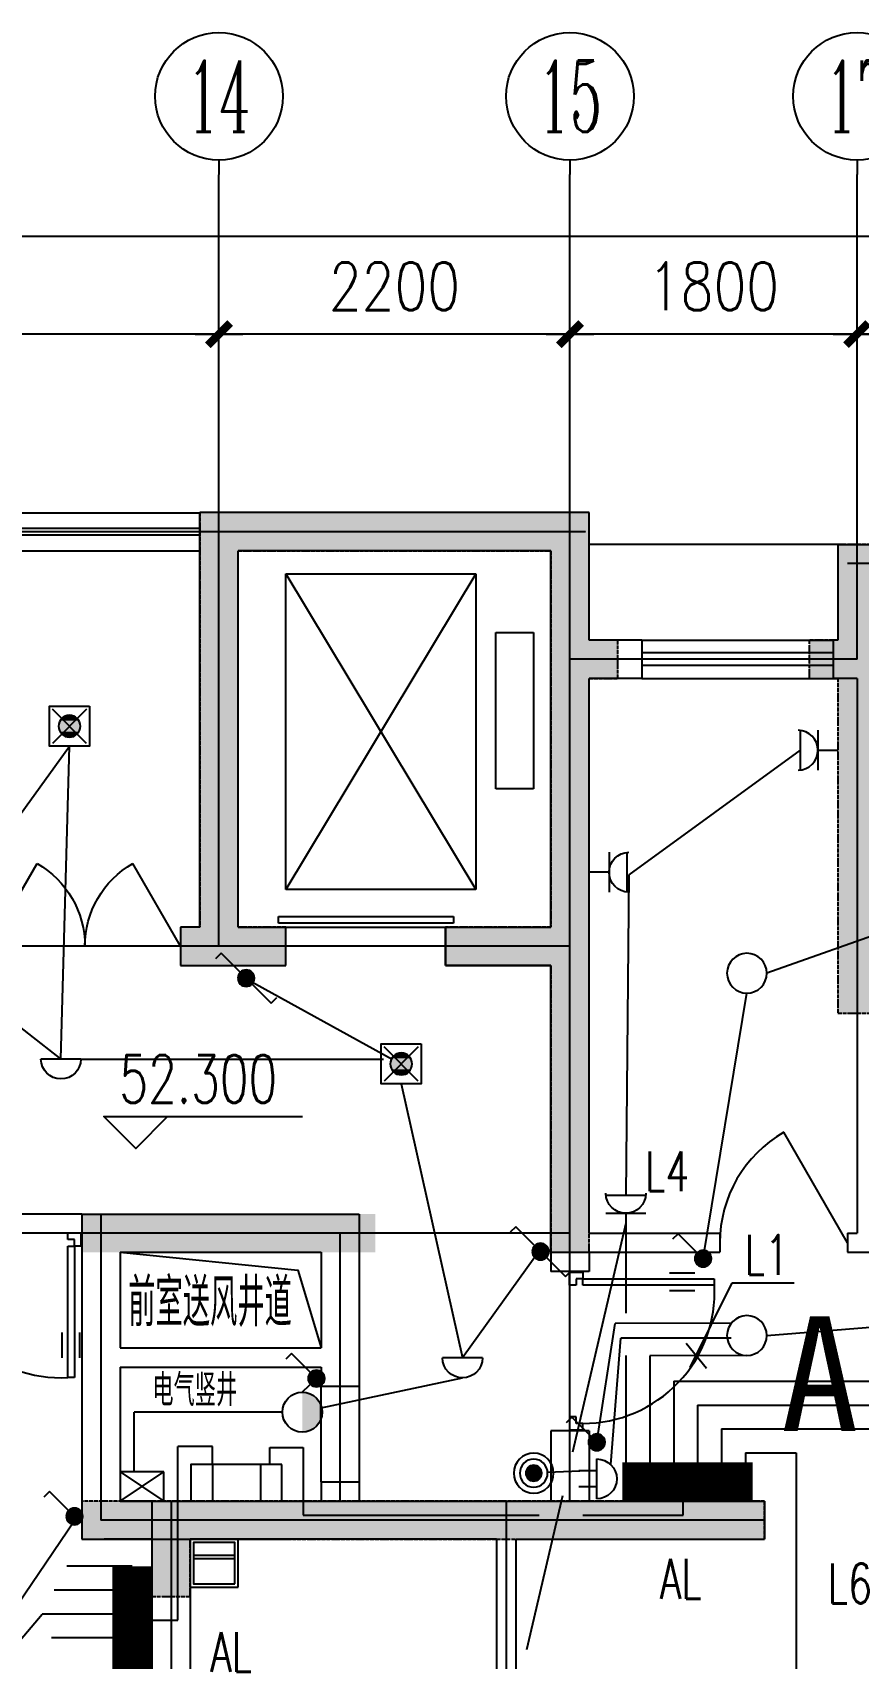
# Model space of a CAD drawing. Extents: x -170759 to 304867, y -311201 to 112352.
# Drawn here: x 81426 to 86603, y 31349 to 41548 of the extents above; entities that cross this region are included whole.
import ezdxf
from ezdxf.enums import TextEntityAlignment as Align

# ---------------------------------------------------------------- set-up
doc = ezdxf.new("R2010")
doc.units = 0
doc.linetypes.add('ACAD_ISO04W100', pattern=[30.5, 24, -3, 0.5, -3])
doc.linetypes.add('DOTE', pattern=[2.42, 2, -0.2, 0.02, -0.2])
doc.layers.get('0').update_dxf_attribs({"linetype": 'CONTINUOUS'})
doc.layers.get('DEFPOINTS').update_dxf_attribs({"linetype": 'CONTINUOUS'})
for name, color, linetype in [('AXIS', 3, 'CONTINUOUS'), ('AXIS_TEXT', 7, 'CONTINUOUS'), ('DOOR', 2, 'CONTINUOUS'), ('DOTE', 251, 'CONTINUOUS'), ('EQUIP', 3, 'CONTINUOUS'), ('STAIR', 2, 'CONTINUOUS'), ('TC', 253, 'CONTINUOUS'), ('TEX', 7, 'CONTINUOUS'), ('TEXT', 6, 'CONTINUOUS'), ('WALL', 7, 'CONTINUOUS'), ('WINDOW', 151, 'CONTINUOUS'), ('WINDOW_TEXT', 7, 'CONTINUOUS'), ('WIRE', 1, 'CONTINUOUS'), ('WZ', 3, 'CONTINUOUS'), ('ZXX', 2, 'ACAD_ISO04W100'), ('标注', 7, 'CONTINUOUS')]:
    doc.layers.add(name, color=color, linetype=linetype)
doc.styles.add('-黑体', font='SIMHEI.TTF', dxfattribs={"width": 0.8})
doc.styles.add('COMPLEX', font='COMPLEX')
doc.styles.add('DIM_FONT', font='SIMPLEX.shx', dxfattribs={"width": 0.8})
doc.styles.add('HZFS', font='txt.shx', dxfattribs={"width": 0.8, "bigfont": 'msi_fsx.shx'})
doc.styles.add('HZS', font='txt', dxfattribs={"width": 0.7, "bigfont": 'HZS'})
doc.styles.add('HZTXT', font='txt.shx', dxfattribs={"width": 0.8, "bigfont": 'hztxt.shx'})
doc.styles.add('HZXXX', font='romans', dxfattribs={"width": 0.7, "bigfont": 'hzs'})
doc.styles.add('SIMPLEX', font='SIMPLEX.SHX')
doc.dimstyles.new('AXIS', dxfattribs={"dimtxt": 300, "dimasz": 1, "dimexe": 250, "dimexo": 300, "dimgap": 150, "dimtad": 1, "dimdec": 0, "dimdsep": 46, "dimtxsty": 'DIM_FONT', "dimblk": '_DIMX', "dimblk1": '_DIMX', "dimblk2": '_DIMX', "dimcen": 2.5, "dimse1": 1, "dimse2": 1, "dimclrd": 3, "dimclre": 3, "dimclrt": 7, "dimadec": 0, "dimazin": 0, "dimtfac": 1, "dimtdec": 0, "dimtix": 1, "dimtmove": 2, "dimatfit": 3, "dimldrblk": '_DIMX', "dimfxl": 0, "dimtolj": 1, "dimtzin": 0, "dimarcsym": 0})

# ---------------------------------------------------------------- blocks, each defined once
blk = doc.blocks.new('_DBLK')
blk.add_line((-0.5, 0), (0, -0.866))
blk.add_arc((-0.5, 0), 1, 300, 0)
at = {"layer": 'WINDOW_TEXT', "style": 'SIMPLEX', "flags": 9}
blk.add_attdef('A', text='', height=1, dxfattribs=at).set_placement((0, 1.5), align=Align.MIDDLE)
blk = doc.blocks.new('M_A23MCU')
for p, q in [((-0.454, 0.081), (-0.454, 0.905)), ((-0.454, 0.905), (-0.413, 0.905)), ((-0.413, 0.905), (-0.413, 0.081)), ((-0.489, 0.782), (-0.489, 0.624)), ((-0.378, 0.782), (-0.378, 0.624)), ((-0.495, -0.002), (-0.495, 0.081)), ((-0.495, 0.081), (-0.454, 0.081)), ((-0.413, 0.081), (-0.454, 0.081)), ((-0.454, 0.081), (-0.454, 0.039)), ((-0.454, 0.039), (-0.413, 0.039)), ((-0.413, 0.039), (-0.413, -0.002)), ((0.412, 0.039), (0.412, -0.002)), ((0.453, 0.039), (0.412, 0.039)), ((0.453, 0.081), (0.453, 0.039)), ((0.494, 0.081), (0.453, 0.081)), ((0.494, -0.002), (0.494, 0.081)), ((-0.413, -0.002), (-0.495, -0.002)), ((-0.495, -0.002), (-0.495, -0.002)), ((0.412, -0.002), (0.494, -0.002)), ((0.494, -0.002), (0.494, -0.002))]:
    blk.add_line(p, q)
blk.add_arc((-0.372, 0.082), 0.825, 359.9283, 92.866)
blk = doc.blocks.new('_LINKPT1')
blk.add_line((0, 0), (0, 0))
blk = doc.blocks.new('M_I58TDZ')
for radius in [0.5, 0.35, 0.2]:
    blk.add_circle((0, 0), radius)
for points in [[(-0.173, 0.1), (0.173, 0.1), (-0.2, 0), (0.2, 0)], [(-0.173, -0.1), (0.173, -0.1), (-0.2, 0), (0.2, 0)], [(-0.1, 0.173), (0.1, 0.173), (-0.173, 0.1), (0.173, 0.1)], [(0, 0.2), (0, 0.2), (-0.1, 0.173), (0.1, 0.173)], [(-0.1, -0.173), (0.1, -0.173), (-0.173, -0.1), (0.173, -0.1)], [(0, -0.2), (0, -0.2), (-0.1, -0.173), (0.1, -0.173)]]:
    blk.add_solid(points)
for p in [(0, 0.5), (-0.5, 0), (0.5, 0), (0, -0.5)]:
    blk.add_blockref('_LINKPT1', p)
at = {"width": 0.8, "flags": 9}
blk.add_attdef('A', (0, 0), '', height=0.00002, dxfattribs=at)
blk = doc.blocks.new('_X28BKO')
for p, q in [((0.147, 0.356), (0.625, 0.833)), ((0.625, 0.833), (0.766, 0.692)), ((-0.147, 0.061), (-0.625, -0.417)), ((-0.625, -0.417), (-0.766, -0.275))]:
    blk.add_line(p, q)
blk.add_circle((0, 0.208), 0.208)
blk.add_circle((0, 0.208), 0.208)
for points in [[(0, 0.417), (0, 0.417), (0.104, 0.389), (-0.104, 0.389)], [(0, 0.417), (0, 0.417), (-0.104, 0.389), (0.104, 0.389)], [(0.18, 0.313), (-0.18, 0.313), (0.208, 0.208), (-0.208, 0.208)], [(-0.18, 0.313), (0.18, 0.313), (-0.208, 0.208), (0.208, 0.208)], [(0.18, 0.104), (-0.18, 0.104), (0.208, 0.208), (-0.208, 0.208)], [(-0.18, 0.104), (0.18, 0.104), (-0.208, 0.208), (0.208, 0.208)], [(0.104, 0.389), (-0.104, 0.389), (0.18, 0.313), (-0.18, 0.313)], [(-0.104, 0.389), (0.104, 0.389), (-0.18, 0.313), (0.18, 0.313)], [(0.104, 0.028), (-0.104, 0.028), (0.18, 0.104), (-0.18, 0.104)], [(-0.104, 0.028), (0.104, 0.028), (-0.18, 0.104), (0.18, 0.104)], [(0, 0), (0, 0), (0.104, 0.028), (-0.104, 0.028)], [(0, 0), (0, 0), (-0.104, 0.028), (0.104, 0.028)]]:
    blk.add_solid(points)
at = {"xscale": 0.002, "yscale": 0.002, "zscale": 0.002}
for p in [(0, 0.417), (-0.208, 0.208), (0.208, 0.208), (0, 0)]:
    blk.add_blockref('_LINKPT1', p, dxfattribs=at)
at = {"style": 'DIM_FONT', "width": 0.8, "flags": 9}
blk.add_attdef('A', (0, 0), '', height=0.00002, dxfattribs=at)
blk = doc.blocks.new('M_Y22UGQ')
blk.add_circle((0, 0.5), 0.5)
for points in [[(0.433, 0.25), (-0.433, 0.25), (0.5, 0.5), (-0.5, 0.5)], [(0.25, 0.067), (-0.25, 0.067), (0.433, 0.25), (-0.433, 0.25)], [(0, 0), (0, 0), (0.25, 0.067), (-0.25, 0.067)]]:
    blk.add_solid(points)
for p in [(0, 1), (0, 1), (-0.5, 0.5), (-0.5, 0.5), (0.5, 0.5), (0.5, 0.5), (0, 0), (0, 0)]:
    blk.add_blockref('_LINKPT1', p)
at = {"width": 0.8, "flags": 9}
blk.add_attdef('A', (0, 0), '', height=0.00002, dxfattribs=at)
blk = doc.blocks.new('M_X2')
for p, q in [((0.147, 0.356), (0.625, 0.833)), ((0.625, 0.833), (0.766, 0.692))]:
    blk.add_line(p, q)
blk.add_circle((0, 0.208), 0.208)
for points in [[(0, 0.417), (0, 0.417), (-0.104, 0.389), (0.104, 0.389)], [(-0.18, 0.313), (0.18, 0.313), (-0.208, 0.208), (0.208, 0.208)], [(-0.18, 0.104), (0.18, 0.104), (-0.208, 0.208), (0.208, 0.208)], [(-0.104, 0.389), (0.104, 0.389), (-0.18, 0.313), (0.18, 0.313)], [(-0.104, 0.028), (0.104, 0.028), (-0.18, 0.104), (0.18, 0.104)], [(0, 0), (0, 0), (-0.104, 0.028), (0.104, 0.028)]]:
    blk.add_solid(points)
for p in [(0, 0.417), (-0.208, 0.208), (0.208, 0.208), (0, 0)]:
    blk.add_blockref('_LINKPT1', p)
at = {"width": 0.8, "flags": 9}
blk.add_attdef('A', (0, 0), '', height=0.00002, dxfattribs=at)
blk = doc.blocks.new('_Y0SCX')
blk.add_line((-0.5, 0), (0.5, 0))
blk.add_arc((0, 0), 0.5, 180, 0)
at = {"xscale": 0.002, "yscale": 0.002, "zscale": 0.002}
for p in [(-0.5, 0), (0, 0), (0.5, 0), (0, -0.5)]:
    blk.add_blockref('_LINKPT1', p, dxfattribs=at)
at = {"style": 'DIM_FONT', "width": 0.8, "flags": 9}
blk.add_attdef('A', (0, 0), '', height=0.00002, dxfattribs=at)
blk = doc.blocks.new('M_X24ZVU')
for p, q in [((0.497, 0.95), (-0.497, 0.95)), ((0.5, 0.5), (-0.5, 0.5)), ((0, 0.5), (0, 0))]:
    blk.add_line(p, q)
blk.add_arc((0, 1), 0.5, 180, 0)
blk.add_blockref('_LINKPT1', (0, 0))
at = {"width": 0.8, "flags": 9}
blk.add_attdef('A', (0, 0), '', height=0.00002, dxfattribs=at)
blk = doc.blocks.new('M_I41IIR')
for p, q in [((-0.5, 0), (0.5, 0)), ((-0.2, 0), (-0.2, -0.45)), ((0.2, 0), (0.2, -0.45))]:
    blk.add_line(p, q)
blk.add_arc((0, 0), 0.5, 0, 180)
for p in [(-0.2, -0.45), (0.2, -0.45)]:
    blk.add_blockref('_LINKPT1', p)
at = {"width": 0.8, "flags": 9}
blk.add_attdef('A', (0, 0), '', height=0.00002, dxfattribs=at)
blk = doc.blocks.new('_Y0FUQ')
blk.add_circle((0, 0), 0.5)
at = {"xscale": 0.002, "yscale": 0.002, "zscale": 0.002}
for p in [(0, 0.5), (-0.5, 0), (0.5, 0), (0, -0.5)]:
    blk.add_blockref('_LINKPT1', p, dxfattribs=at)
at = {"style": 'DIM_FONT', "width": 0.8, "flags": 9}
blk.add_attdef('A', (0, 0), '', height=0.00002, dxfattribs=at)
blk = doc.blocks.new('_DIMX')
blk.add_line((-150, 0), (150, 0))
at = {"const_width": 50}
blk.add_lwpolyline([(-70, -70), (70, 70)], dxfattribs=at)
blk = doc.blocks.new('*D500')
at = {"layer": 'AXIS', "color": 3, "lineweight": -2}
blk.add_line((90994, 39656), (86596, 39656), dxfattribs=at)
at = {"layer": 'DEFPOINTS', "color": 0}
for p in [(86595, 39656), (86595, 38830), (90995, 38767)]:
    blk.add_point(p, dxfattribs=at)
at = {"layer": 'AXIS', "color": 3, "lineweight": -2, "rotation": 180}
blk.add_blockref('_DIMX', (86595, 39656), dxfattribs=at)
at = {"layer": 'AXIS', "color": 3, "lineweight": -2}
blk.add_blockref('_DIMX', (90995, 39656), dxfattribs=at)
at = {"layer": 'AXIS', "color": 7, "insert": (88795, 39956), "char_height": 300, "attachment_point": 5, "style": 'DIM_FONT'}
blk.add_mtext('\\A1;4400', dxfattribs=at)
blk = doc.blocks.new('*D501')
at = {"layer": 'AXIS', "color": 3, "lineweight": -2}
blk.add_line((82594, 39656), (77496, 39656), dxfattribs=at)
at = {"layer": 'DEFPOINTS', "color": 0}
for p in [(77495, 39656), (77495, 38730), (82595, 38657)]:
    blk.add_point(p, dxfattribs=at)
at = {"layer": 'AXIS', "color": 3, "lineweight": -2, "rotation": 180}
blk.add_blockref('_DIMX', (77495, 39656), dxfattribs=at)
at = {"layer": 'AXIS', "color": 3, "lineweight": -2}
blk.add_blockref('_DIMX', (82595, 39656), dxfattribs=at)
at = {"layer": 'AXIS', "color": 7, "insert": (80045, 39956), "char_height": 300, "attachment_point": 5, "style": 'DIM_FONT'}
blk.add_mtext('\\A1;5100', dxfattribs=at)
blk = doc.blocks.new('M_Y9')
for p, q in [((-0.429, 0.429), (0.429, -0.429)), ((-0.429, -0.429), (0.429, 0.429))]:
    blk.add_line(p, q)
blk.add_lwpolyline([(-0.5, 0.5), (-0.5, -0.5), (0.5, -0.5), (0.5, 0.5)], close=True)
blk.add_circle((0, 0), 0.275)
for points in [[(-0.238, 0.137), (0.238, 0.137), (-0.275, 0), (0.275, 0)], [(-0.238, -0.137), (0.238, -0.137), (-0.275, 0), (0.275, 0)], [(-0.137, 0.238), (0.137, 0.238), (-0.238, 0.137), (0.238, 0.137)], [(0, 0.275), (0, 0.275), (-0.137, 0.238), (0.137, 0.238)], [(-0.137, -0.238), (0.137, -0.238), (-0.238, -0.137), (0.238, -0.137)], [(0, -0.275), (0, -0.275), (-0.137, -0.238), (0.137, -0.238)]]:
    blk.add_solid(points)
for p in [(0, 0.5), (-0.5, 0), (0.5, 0), (0, -0.5)]:
    blk.add_blockref('_LINKPT1', p)
at = {"width": 0.8, "flags": 9}
blk.add_attdef('A', (0, 0), '', height=0.00002, dxfattribs=at)
blk = doc.blocks.new('_DBLK1')
for p, q in [((-0.5, 0), (-0.25, -0.433)), ((0.5, 0), (0.25, -0.433))]:
    blk.add_line(p, q)
for centre, start, end in [((-0.5, 0), 300, 0), ((0.5, 0), 180, 240)]:
    blk.add_arc(centre, 0.5, start, end)
at = {"layer": 'WINDOW_TEXT', "style": 'SIMPLEX', "flags": 9}
blk.add_attdef('A', text='', height=1, dxfattribs=at).set_placement((0, 1.5), align=Align.MIDDLE)
blk = doc.blocks.new('_WBLK')
for p, q in [((-0.5, 0.5), (0.5, 0.5)), ((0.5, 0.1667), (-0.5, 0.1667)), ((0.5, -0.1667), (-0.5, -0.1667)), ((-0.5, -0.5), (0.5, -0.5))]:
    blk.add_line(p, q)
at = {"layer": 'WINDOW_TEXT', "style": 'SIMPLEX', "flags": 9}
blk.add_attdef('A', text='', height=1, dxfattribs=at).set_placement((0, 1.5), align=Align.MIDDLE)
blk = doc.blocks.new('_AXISO')
blk.add_circle((0, 0), 0.5)
at = {"layer": 'AXIS_TEXT', "style": 'COMPLEX', "width": 1.041667}
blk.add_attdef('A', text='', height=0.56, dxfattribs=at).set_placement((-0.25, -0.28), (0.25, -0.28), align=Align.FIT)
blk = doc.blocks.new('*D503')
at = {"layer": 'AXIS', "color": 3, "lineweight": -2}
blk.add_line((86594, 39656), (84796, 39656), dxfattribs=at)
at = {"layer": 'DEFPOINTS', "color": 0}
for p in [(84795, 39656), (86595, 38877), (84795, 38730)]:
    blk.add_point(p, dxfattribs=at)
at = {"layer": 'AXIS', "color": 3, "lineweight": -2, "rotation": 180}
blk.add_blockref('_DIMX', (84795, 39656), dxfattribs=at)
at = {"layer": 'AXIS', "color": 3, "lineweight": -2}
blk.add_blockref('_DIMX', (86595, 39656), dxfattribs=at)
at = {"layer": 'AXIS', "color": 7, "insert": (85695, 39956), "char_height": 300, "attachment_point": 5, "style": 'DIM_FONT'}
blk.add_mtext('\\A1;1800', dxfattribs=at)
blk = doc.blocks.new('*D504')
at = {"layer": 'AXIS', "color": 3, "lineweight": -2}
blk.add_line((84794, 39656), (82596, 39656), dxfattribs=at)
at = {"layer": 'DEFPOINTS', "color": 0}
for p in [(82595, 39656), (82595, 38657), (84795, 38730)]:
    blk.add_point(p, dxfattribs=at)
at = {"layer": 'AXIS', "color": 3, "lineweight": -2, "rotation": 180}
blk.add_blockref('_DIMX', (82595, 39656), dxfattribs=at)
at = {"layer": 'AXIS', "color": 3, "lineweight": -2}
blk.add_blockref('_DIMX', (84795, 39656), dxfattribs=at)
at = {"layer": 'AXIS', "color": 7, "insert": (83695, 39956), "char_height": 300, "attachment_point": 5, "style": 'DIM_FONT'}
blk.add_mtext('\\A1;2200', dxfattribs=at)

msp = doc.modelspace()

# ---------------------------------------------------------------- hatches: boundary and pattern name
at = {"layer": 'ZXX'}
for points in [[(84914.70248, 33896.34624), (84914.70248, 37496.34624), (85094.70248, 37496.34624), (85094.70248, 37736.34624), (84914.70248, 37736.34624), (84914.70248, 38536.34624), (82474.70248, 38536.34624), (82474.70248, 35936.34624), (82354.70248, 35936.34624), (82354.70248, 35696.34624), (83014.70248, 35696.34624), (83014.70248, 35936.34624), (82714.70248, 35936.34624), (82714.70248, 38296.34624), (84674.70248, 38296.34624), (84674.70248, 35936.34624), (84014.70248, 35936.34624), (84014.70248, 35696.34624), (84674.70248, 35696.34624), (84674.70248, 33896.34624)], [(86014.70248, 32096.34624), (86014.70248, 32336.34624), (81734.70248, 32336.34624), (81734.70248, 32096.34624), (82174.70248, 32096.34624), (82174.70248, 31736.34624), (82414.70248, 31736.34624), (82414.70248, 32096.34624)]]:
    msp.add_hatch(color=256, dxfattribs=at).paths.add_polyline_path(points)
h = msp.add_hatch(color=256, dxfattribs=at)
h.paths.add_polyline_path([(86594.70248, 38336.34624), (87594.70248, 38336.34624), (87594.70248, 38216.34624), (86594.70248, 38216.34624)])
h.paths.add_polyline_path([(86594.70248, 38216.34624), (87594.70248, 38216.34624), (87594.70248, 38096.34624), (86714.70248, 38096.34624), (86714.70248, 35396.34624), (86474.70248, 35396.34624), (86474.70248, 37496.34624), (86294.70248, 37496.34624), (86294.70248, 37616.34624), (86594.70248, 37616.34624)])
h.paths.add_polyline_path([(86474.70248, 38336.34624), (86594.70248, 38336.34624), (86594.70248, 37616.34624), (86294.70248, 37616.34624), (86294.70248, 37736.34624), (86474.70248, 37736.34624)])
h = msp.add_hatch(color=256, dxfattribs=at)
h.paths.add_polyline_path([(81734.70248, 34016.34624), (81734.70248, 34136.34624), (83574.70248, 34136.34624), (83574.70248, 34016.34624)])
h.paths.add_polyline_path([(83574.70248, 34016.34624), (83574.70248, 33896.34624), (81734.70248, 33896.34624), (81734.70248, 34016.34624)])

# ---------------------------------------------------------------- linework, layer by layer
at = {"color": 2}
for p, q in [((82434.70248, 31996.34624), (82694.70248, 31996.34624)), ((82434.70248, 31976.34624), (82694.70248, 31976.34624))]:
    msp.add_line(p, q, dxfattribs=at)
for points in [[(82714.70248, 31796.34624), (82714.70248, 32096.34624), (82414.70248, 32096.34624), (82414.70248, 31796.34624)], [(82694.70248, 31816.34624), (82694.70248, 32076.34624), (82434.70248, 32076.34624), (82434.70248, 31816.34624)]]:
    msp.add_lwpolyline(points, close=True, dxfattribs=at)
at = {"layer": 'AXIS'}
for p, q in [((82594.70248, 40747.86852), (82594.70248, 40657.42924)), ((84794.70248, 40747.86852), (84794.70248, 40657.42924)), ((86594.70248, 40747.86852), (86594.70248, 40657.42924)), ((84014.70248, 35936.34624), (84014.70248, 35696.34624)), ((84674.70248, 35696.34624), (84014.70248, 35696.34624))]:
    msp.add_line(p, q, dxfattribs=at)
msp.add_lwpolyline([(81974.70248, 33896.34624), (83089.27567, 33784.28918), (83234.70248, 33296.34624)], dxfattribs=at)
at = {"layer": 'DOOR'}
msp.add_line((86474.70248, 38336.34624), (84914.70248, 38336.34624), dxfattribs=at)
at = {"layer": 'DOTE', "linetype": 'DOTE', "ltscale": 0.5}
for p, q in [((82594.70248, 35816.34624), (82594.70248, 40657.42924)), ((84794.70248, 32336.34624), (84794.70248, 40657.42924)), ((86594.70248, 37616.34624), (86594.70248, 40657.42924)), ((84894.70248, 38416.34624), (77396.70248, 38416.34624)), ((93915.03591, 38216.34624), (86534.70248, 38216.34624)), ((86594.70248, 37616.34624), (84794.70248, 37616.34624)), ((84794.70248, 35816.34624), (75214.70248, 35816.34624)), ((81854.70248, 34136.34624), (81854.70248, 32216.34624)), ((84794.70248, 34016.34624), (75094.70248, 34016.34624)), ((83354.70248, 32336.34624), (83354.70248, 34016.34624)), ((82294.70248, 32336.34624), (82294.70248, 20795.73553)), ((84394.70248, 32336.34624), (84394.70248, 29696.34624)), ((86014.70248, 32216.34624), (81854.70248, 32216.34624))]:
    msp.add_line(p, q, dxfattribs=at)
at = {"layer": 'STAIR'}
for p, q in [((83014.70248, 38153.15207), (84203.98087, 38153.15207)), ((84203.98087, 38153.15207), (83014.70248, 36172.34624)), ((83014.70248, 38153.15207), (84203.98087, 36172.34624)), ((83014.70248, 36172.34624), (83014.70248, 38153.15207)), ((84203.98087, 38153.15207), (84203.98087, 36172.34624)), ((84331.10473, 37784.6161, 0), (84567.10473, 37784.6161, 0)), ((84331.10473, 36804.6161, 0), (84331.10473, 37784.6161, 0)), ((84567.10473, 37784.6161, 0), (84567.10473, 36804.6161, 0)), ((84567.10473, 36804.6161, 0), (84331.10473, 36804.6161, 0)), ((84203.98087, 36172.34624), (83014.70248, 36172.34624)), ((82967.07937, 35960.92155), (82967.07937, 36002.15341)), ((82967.07937, 36002.15341), (84065.10359, 36002.15341)), ((84065.10359, 35960.92155), (82967.07937, 35960.92155)), ((83014.70248, 35936.34624), (84014.70248, 35936.34624)), ((84065.10359, 36002.15341), (84065.10359, 35960.92155))]:
    msp.add_line(p, q, dxfattribs=at)
at = {"layer": 'TC'}
msp.add_line((81734.70248, 34136.34624), (80734.70248, 34136.34624), dxfattribs=at)
at = {"layer": 'TEXT', "color": 3}
msp.add_lwpolyline([(82273.20137, 34748.28147), (82073.20137, 34548.20255), (81873.20137, 34748.28147), (83119.35028, 34748.28147)], dxfattribs=at)
at = {"layer": 'WALL'}
for p, q in [((82474.70248, 35936.34624), (82474.70248, 38536.34624)), ((84914.70248, 38536.34624), (82474.70248, 38536.34624)), ((84914.70248, 37736.34624), (84914.70248, 38536.34624)), ((82714.70248, 35936.34624), (82714.70248, 38296.34624)), ((84674.70248, 38296.34624), (82714.70248, 38296.34624)), ((84674.70248, 35936.34624), (84674.70248, 38296.34624)), ((86474.70248, 38336.34624), (86474.70248, 37736.34624)), ((86474.70248, 38336.34624), (87394.70248, 38336.34624)), ((85244.70248, 37736.34624), (84914.70248, 37736.34624)), ((85244.70248, 37736.34624), (85244.70248, 37496.34624)), ((86474.70248, 37736.34624), (86444.70248, 37736.34624)), ((86444.70248, 37736.34624), (86444.70248, 37496.34624)), ((86474.70248, 37736.34624), (86474.70248, 37736.34624)), ((84914.70248, 34016.34624), (84914.70248, 37496.34624)), ((85244.70248, 37496.34624), (84914.70248, 37496.34624)), ((86594.70248, 37496.34624), (86444.70248, 37496.34624)), ((86594.70248, 37496.34624), (86594.70248, 34016.34624)), ((82354.70248, 35936.34624), (82354.70248, 35696.34624)), ((82474.70248, 35936.34624), (82354.70248, 35936.34624)), ((82714.70248, 35936.34624), (83014.70248, 35936.34624)), ((83014.70248, 35696.34624), (83014.70248, 35936.34624)), ((84014.70248, 35936.34624), (84674.70248, 35936.34624)), ((84014.70248, 35696.34624), (84014.70248, 35936.34624)), ((82354.70248, 35696.34624), (83014.70248, 35696.34624)), ((84014.70248, 35696.34624), (84674.70248, 35696.34624)), ((84674.70248, 34136.34624), (84674.70248, 35696.34624)), ((81734.70248, 34136.34624), (81734.70248, 32096.34624)), ((81734.70248, 34136.34624), (83474.70248, 34136.34624)), ((83474.70248, 34136.34624), (83474.70248, 33056.34624)), ((84674.70248, 33896.34624), (84674.70248, 34136.34624)), ((84674.70248, 33896.34624), (84674.70248, 34136.34624)), ((84674.70248, 33896.34624), (84674.70248, 34136.34624)), ((84674.70248, 33896.34624), (84674.70248, 34136.34624)), ((84914.70248, 34016.34624), (85734.70248, 34016.34624)), ((85734.70248, 34016.34624), (85734.70248, 33896.34624)), ((86534.70248, 34016.34624), (86534.70248, 33896.34624)), ((86534.70248, 34016.34624), (86594.70248, 34016.34624)), ((81734.70248, 33896.34624), (81734.70248, 32096.34624)), ((81974.70248, 33896.34624), (81974.70248, 33296.34624)), ((81974.70248, 33896.34624), (81974.70248, 33296.34624)), ((81974.70248, 33896.34624), (83234.70248, 33896.34624)), ((83234.70248, 33896.34624), (83234.70248, 33296.34624)), ((84674.70248, 33896.34624), (84914.70248, 33896.34624)), ((84674.70248, 33896.34624), (84674.70248, 33776.34624)), ((84914.70248, 33896.34624), (84914.70248, 33776.34624)), ((84914.70248, 33896.34624), (85734.70248, 33896.34624)), ((86534.70248, 33896.34624), (86714.70248, 33896.34624)), ((84914.70248, 33776.34624), (84674.70248, 33776.34624)), ((81974.70248, 33296.34624), (83234.70248, 33296.34624)), ((81974.70248, 33176.34624), (81974.70248, 32336.34624)), ((81974.70248, 33176.34624), (81974.70248, 32336.34624)), ((81974.70248, 33176.34624), (83234.70248, 33176.34624)), ((83234.70248, 33176.34624), (83234.70248, 33056.34624)), ((83234.70248, 33056.34624), (83474.70248, 33056.34624)), ((84674.70248, 32776.34624), (84674.70248, 32336.34624)), ((84914.70248, 32776.34624), (84674.70248, 32776.34624)), ((84914.70248, 32776.34624), (84914.70248, 32336.34624)), ((83234.70248, 32456.34624), (83474.70248, 32456.34624)), ((83234.70248, 32456.34624), (83234.70248, 32336.34624)), ((83474.70248, 32456.34624), (83474.70248, 32336.34624)), ((81974.70248, 32336.34624), (82694.70248, 32336.34624)), ((81974.70248, 32336.34624), (83034.70248, 32336.34624)), ((82174.70248, 32336.34624), (81994.70248, 32336.34624)), ((81994.70248, 32336.34624), (82694.70248, 32336.34624)), ((81994.70248, 32336.34624), (83034.70248, 32336.34624)), ((81994.70248, 32336.34624), (83034.70248, 32336.34624)), ((81994.70248, 32336.34624), (83034.70248, 32336.34624)), ((81994.70248, 32336.34624), (83034.70248, 32336.34624)), ((82174.70248, 32336.34624), (82174.70248, 29936.34624)), ((82174.70248, 32336.34624), (82694.70248, 32336.34624)), ((82174.70248, 32336.34624), (83034.70248, 32336.34624)), ((82174.70248, 32336.34624), (83354.70248, 32336.34624)), ((82174.70248, 32336.34624), (83234.70248, 32336.34624)), ((82174.70248, 32336.34624), (83354.70248, 32336.34624)), ((82174.70248, 32336.34624), (83034.70248, 32336.34624)), ((82814.70248, 32336.34624), (86014.70248, 32336.34624)), ((86014.70248, 32336.34624), (86014.70248, 32096.34624)), ((81734.70248, 32096.34624), (83034.70248, 32096.34624)), ((81734.70248, 32096.34624), (83034.70248, 32096.34624)), ((82174.70248, 32096.34624), (81874.70248, 32096.34624)), ((81874.70248, 32096.34624), (83034.70248, 32096.34624)), ((81874.70248, 32096.34624), (83034.70248, 32096.34624)), ((81874.70248, 32096.34624), (83034.70248, 32096.34624)), ((81874.70248, 32096.34624), (83034.70248, 32096.34624)), ((81874.70248, 32096.34624), (83034.70248, 32096.34624)), ((82414.70248, 32096.34624), (82414.70248, 29936.34624)), ((84334.70248, 32096.34624), (82414.70248, 32096.34624)), ((84334.70248, 32096.34624), (84334.70248, 29936.34624)), ((84454.70248, 32096.34624), (84454.70248, 29936.34624)), ((84454.70248, 32096.34624), (86014.70248, 32096.34624))]:
    msp.add_line(p, q, dxfattribs=at)
at = {"layer": 'WALL', "color": 8}
for p, q in [((83234.70248, 32456.34624), (83234.70248, 33056.34624)), ((83474.70248, 33056.34624), (83474.70248, 32456.34624))]:
    msp.add_line(p, q, dxfattribs=at)
at = {"layer": 'WINDOW'}
for p, q in [((82474.70248, 38532.32823), (80974.70248, 38532.32823)), ((82474.70248, 38436.34624), (80974.70248, 38436.34624)), ((80974.70248, 38396.34624, 19600), (82474.70248, 38396.34624, 19600)), ((80974.70248, 38296.34624), (82474.70248, 38296.34624))]:
    msp.add_line(p, q, dxfattribs=at)
at = {"layer": 'WIRE'}
for p, q in [((80890.32263, 36008.15544), (81657.67323, 37071.2752)), ((81604.2642, 35108.82752), (81657.67323, 37071.2752)), ((86237.20248, 37046.03257), (85162.96906, 36264.67008)), ((88778.34694, 36618.3774), (86029.10201, 35647.16778)), ((85162.96906, 36264.67008), (85145.38784, 34253.84624)), ((80951.03128, 35615.86461), (81604.2642, 35108.82752)), ((82764.30402, 35614.66695), (83681.53076, 35108.82752)), ((85629.32424, 33857.0095), (85904.10201, 35522.16778)), ((81729.2642, 35108.82752), (83625.35556, 35108.82752)), ((83737.23213, 34953.10889), (84121.34723, 33233.76609)), ((85145.38784, 34078.84624), (84811.13311, 32642.73174)), ((85145.38784, 34016.34624), (85145.38784, 33514.57831)), ((84575.46664, 33865.40661), (84121.34723, 33233.76609)), ((86029.10201, 33374.1628), (88887.2621, 33602.61938)), ((84962.9638, 32705.23389), (85077.8567, 33450.34427)), ((85050.28446, 32565.09135), (85113.49823, 33357.68231)), ((85805.70286, 33451.25111), (85077.8567, 33450.34427)), ((85805.70286, 33358.54474), (85113.49823, 33357.68231)), ((85145.38784, 33248.71539), (85145.38784, 32516.34624)), ((85904.10201, 33249.1628), (85295.38784, 33247.7762)), ((85295.38784, 33247.7762), (85295.38784, 32516.34624)), ((83117.08446, 33018.64868), (83205.78736, 33105.12366)), ((83234.70248, 32921.19862), (84121.34723, 33108.76609)), ((85445.38784, 33088.37301), (85445.38784, 32516.34624)), ((85445.38784, 33088.37301), (86823.53403, 33088.37301)), ((82992.08447, 32893.64868), (82063.51734, 32893.64868)), ((82063.51734, 32519.54877), (82063.51734, 32893.64868)), ((85595.38784, 32938.37301), (89632.39626, 32938.37301)), ((85595.38784, 32938.37301), (85595.38784, 32516.34624)), ((85745.38784, 32788.37301), (86891.73091, 32788.37301)), ((85745.38784, 32788.37301), (85745.38784, 32516.34624)), ((82553.47522, 32677.93846), (82337.49103, 32677.93846)), ((82337.49103, 31588.01576), (82337.49103, 32677.93846)), ((82553.47522, 32565.34941), (82553.47522, 32677.93846)), ((82913.58359, 32671.39573), (83122.13692, 32671.39573)), ((82913.58359, 32565.34941), (82913.58359, 32671.39573)), ((83122.13692, 32671.39573), (83122.13692, 32247.71544)), ((85895.38784, 32638.37301), (85895.38784, 32516.34624)), ((85895.38784, 32638.37301), (86212.4502, 32638.37301)), ((86212.4502, 32638.37301), (86212.4502, 31106.81929)), ((82553.47522, 32565.34941), (82553.47522, 32336.34624)), ((82854.65688, 32565.34941), (82854.65688, 32336.34624)), ((81974.70248, 32519.54877), (82248.22257, 32336.34624)), ((81974.70248, 32336.34624), (82248.22257, 32519.54877)), ((84907.1509, 32525.22341), (84655.05643, 32514.57947)), ((84747.5079, 32369.36809), (84522.66225, 31403.32608)), ((85505.40093, 32247.71544), (85505.40093, 32336.34624)), ((83122.13692, 32247.71544), (84602.94057, 32247.71544)), ((84876.03991, 32247.71544), (85505.40093, 32247.71544)), ((80997.27509, 31193.08527), (81689.20407, 32213.6744)), ((82051.69703, 31927.2805), (81641.80298, 31927.2805)), ((82051.69703, 31777.2805), (81561.88998, 31777.2805)), ((81087.33833, 31154.76636), (81485.95233, 31627.2805)), ((82051.69703, 31627.2805), (81485.95233, 31627.2805)), ((82174.70248, 31588.01576), (82337.49103, 31588.01576)), ((82051.69703, 31477.2805), (81544.17123, 31477.2805))]:
    msp.add_line(p, q, dxfattribs=at)
for points in [[(82988.87923, 32565.34941), (82419.25287, 32565.34941), (82419.25287, 32336.34624), (82988.87923, 32336.34624)], [(82248.22257, 32519.54877), (81974.70248, 32519.54877), (81974.70248, 32336.34624), (82248.22257, 32336.34624)]]:
    msp.add_lwpolyline(points, close=True, dxfattribs=at)
at = {"layer": 'WIRE', "const_width": 250}
for points in [[(85939.88699, 32453.86637), (85122.26817, 32453.86637)], [(82051.69703, 31927.2805), (82051.69703, 31109.66168)]]:
    msp.add_lwpolyline(points, dxfattribs=at)
at = {"layer": 'ZXX'}
for points in [[(84914.70248, 33896.34624), (84914.70248, 37496.34624), (85094.70248, 37496.34624), (85094.70248, 37736.34624), (84914.70248, 37736.34624), (84914.70248, 38536.34624), (82474.70248, 38536.34624), (82474.70248, 35936.34624), (82354.70248, 35936.34624), (82354.70248, 35696.34624), (83014.70248, 35696.34624), (83014.70248, 35936.34624), (82714.70248, 35936.34624), (82714.70248, 38296.34624), (84674.70248, 38296.34624), (84674.70248, 35936.34624), (84014.70248, 35936.34624), (84014.70248, 35696.34624), (84674.70248, 35696.34624), (84674.70248, 33896.34624), (84914.70248, 33896.34624)], [(84914.70248, 33896.34624), (84914.70248, 37496.34624), (85094.70248, 37496.34624), (85094.70248, 37736.34624), (84914.70248, 37736.34624), (84914.70248, 38536.34624), (82474.70248, 38536.34624), (82474.70248, 35936.34624), (82354.70248, 35936.34624), (82354.70248, 35696.34624), (83014.70248, 35696.34624), (83014.70248, 35936.34624), (82714.70248, 35936.34624), (82714.70248, 38296.34624), (84674.70248, 38296.34624), (84674.70248, 35936.34624), (84014.70248, 35936.34624), (84014.70248, 35696.34624), (84674.70248, 35696.34624), (84674.70248, 33896.34624), (84914.70248, 33896.34624)], [(87594.70248, 38096.34624), (87594.70248, 38336.34624), (86474.70248, 38336.34624), (86474.70248, 37736.34624), (86294.70248, 37736.34624), (86294.70248, 37496.34624), (86474.70248, 37496.34624), (86474.70248, 35396.34624), (86714.70248, 35396.34624), (86714.70248, 38096.34624), (87594.70248, 38096.34624)], [(86014.70248, 32096.34624), (86014.70248, 32336.34624), (81734.70248, 32336.34624), (81734.70248, 32096.34624), (82174.70248, 32096.34624), (82174.70248, 31736.34624), (82414.70248, 31736.34624), (82414.70248, 32096.34624), (86014.70248, 32096.34624)]]:
    msp.add_lwpolyline(points, dxfattribs=at)
at = {"layer": '标注', "linetype": 'Continuous'}
for p, q in [((85549.43642, 33173.01274), (85811.37038, 33704.96571)), ((85811.37038, 33704.96571), (86200.04669, 33704.96571)), ((85523.20542, 33326.54376), (85649.94779, 33170.33526))]:
    msp.add_line(p, q, dxfattribs=at)

# ---------------------------------------------------------------- block references
at = {"layer": 'AXIS'}
ref = msp.add_blockref('_AXISO', (82594.70248, 41147.86852), dxfattribs=dict(at, xscale=800, yscale=800, zscale=800))
ref.add_attrib('A', '14', dxfattribs={"layer": 'AXIS_TEXT', "height": 448, "style": 'COMPLEX', "width": 0.604839}).set_placement((82394.70248, 40923.86852), (82794.70248, 40923.86852), align=Align.FIT)
ref = msp.add_blockref('_AXISO', (84794.70248, 41147.86852), dxfattribs=dict(at, xscale=800, yscale=800, zscale=800))
ref.add_attrib('A', '15', dxfattribs={"layer": 'AXIS_TEXT', "height": 448, "style": 'COMPLEX', "width": 0.646552}).set_placement((84594.70248, 40923.86852), (84994.70248, 40923.86852), align=Align.FIT)
ref = msp.add_blockref('_AXISO', (86594.70248, 41147.86852), dxfattribs=dict(at, xscale=800, yscale=800, zscale=800))
ref.add_attrib('A', '17', dxfattribs={"layer": 'AXIS_TEXT', "height": 448, "style": 'COMPLEX', "width": 0.646552}).set_placement((86394.70248, 40923.86852), (86794.70248, 40923.86852), align=Align.FIT)
at = {"layer": 'EQUIP', "xscale": -250, "yscale": 250, "zscale": 250}
for name, p in [('M_Y9', (81657.67323, 37196.2752)), ('_X28BKO', (82765.18411, 35563.78128)), ('_Y0FUQ', (85904.10201, 35647.16778)), ('M_Y9', (83737.23213, 35078.10889)), ('_Y0SCX', (81604.2642, 35108.82752)), ('M_X24ZVU', (85145.38784, 34016.34624)), ('_X28BKO', (84611.04021, 33848.89686)), ('M_X2', (85629.32424, 33804.92617)), ('_Y0FUQ', (85904.10201, 33374.1628)), ('M_X2', (83205.78736, 33053.04033)), ('_Y0SCX', (84121.34723, 33233.76609)), ('M_X2', (84962.9638, 32653.15056)), ('M_I58TDZ', (84567.63432, 32510.88833)), ('M_X2', (81689.20407, 32187.63273))]:
    msp.add_blockref(name, p, dxfattribs=at)
at = {"layer": 'EQUIP', "yscale": 250, "zscale": 250}
for name, p, xscale, rotation in [('M_X24ZVU', (86474.70248, 37046.03257), 250, 90), ('M_X24ZVU', (84914.70248, 36280.57093), -250, 270), ('M_Y22UGQ', (83242.08447, 32893.64868), 250, 90), ('M_I41IIR', (84963.4009, 32475.22341), -250, 270)]:
    msp.add_blockref(name, p, dxfattribs=dict(at, xscale=xscale, rotation=rotation))
at = {"layer": 'WINDOW'}
for name, p, xscale, yscale, zscale, rotation in [('_WBLK', (85844.70248, 37616.34624), -1200, 240.000000000131, 1200, 180), ('_DBLK1', (81754.70248, 35816.34624), -1200, 1200, 1200, 180), ('_DBLK', (86134.70248, 33956.34624), 800, 800, 800, 180), ('M_A23MCU', (81234.70248, 34016.34624), 1000, 1000, 1000, 180), ('M_A23MCU', (81234.70248, 34016.34624), 1000, 1000, 1000, 180), ('M_A23MCU', (84794.70248, 33276.34624), -1000, -1000, 1000, 90)]:
    msp.add_blockref(name, p, dxfattribs=dict(at, xscale=xscale, yscale=yscale, zscale=zscale, rotation=rotation))

# ---------------------------------------------------------------- texts
at = {"layer": 'TEX', "color": 3, "style": 'HZXXX', "text_generation_flag": 6, "width": 0.7}
msp.add_text('电气竖井', height=200, rotation=180, dxfattribs=at).set_placement((82176.88033, 32932.0857))
at = {"layer": 'TEXT', "color": 3, "style": 'HZTXT', "width": 0.7}
msp.add_text('52.300', height=300, dxfattribs=at).set_placement((81970.48039, 34833.91432))
at = {"layer": 'TEXT', "color": 6, "style": '-黑体'}
msp.add_text("A-1'", height=720, dxfattribs=at).set_placement((86115.51537, 32774.74803))
at = {"layer": 'WZ', "style": 'HZS', "width": 0.6}
msp.add_text('  前室送风井道', height=300, dxfattribs=at).set_placement((81705.05204, 33431.81256))
at = {"layer": '标注', "linetype": 'Continuous', "style": 'HZFS', "width": 0.7}
for s, p in [('L4', (85266.10822, 34279.4712)), ('L1', (85890.55647, 33755.96179)), ('AL', (85358.51262, 31723.39955)), ('L6', (86411.09336, 31693.57514)), ('AL', (82540.2885, 31264.26367))]:
    msp.add_text(s, height=250, dxfattribs=at).set_placement(p)

# ---------------------------------------------------------------- dimensions: what is measured, and where the dimension line sits
at = {"layer": 'AXIS'}
msp.add_linear_dim(base=(90994.70248, 40270.07915), p1=(59194.70248, 38753.53439), p2=(90994.70248, 38753.53439), location=(74233.59757, 40570.07915), dimstyle='AXIS', dxfattribs=at).render()
for base, p1, p2, picture, middle in [((77494.70248, 39656.019), (82594.70248, 38656.92458), (77494.70248, 38729.99765), '*D501', (80044.70248, 39956.019)), ((82594.70248, 39656.019), (84794.70248, 38729.99765), (82594.70248, 38656.92458), '*D504', (83694.70248, 39956.019)), ((84794.70248, 39656.019), (86594.70248, 38876.76577), (84794.70248, 38729.99765), '*D503', (85694.70248, 39956.019)), ((86594.70248, 39656.019), (90994.70248, 38767.18581), (86594.70248, 38829.99765), '*D500', (88794.70248, 39956.019))]:
    dim = msp.add_linear_dim(base=base, p1=p1, p2=p2, dimstyle='AXIS', override={"dimse1": 1}, dxfattribs=at)
    dim.commit()
    dim.dimension.update_dxf_attribs({"geometry": picture, "text_midpoint": middle})

doc.saveas('drawing.dxf')
